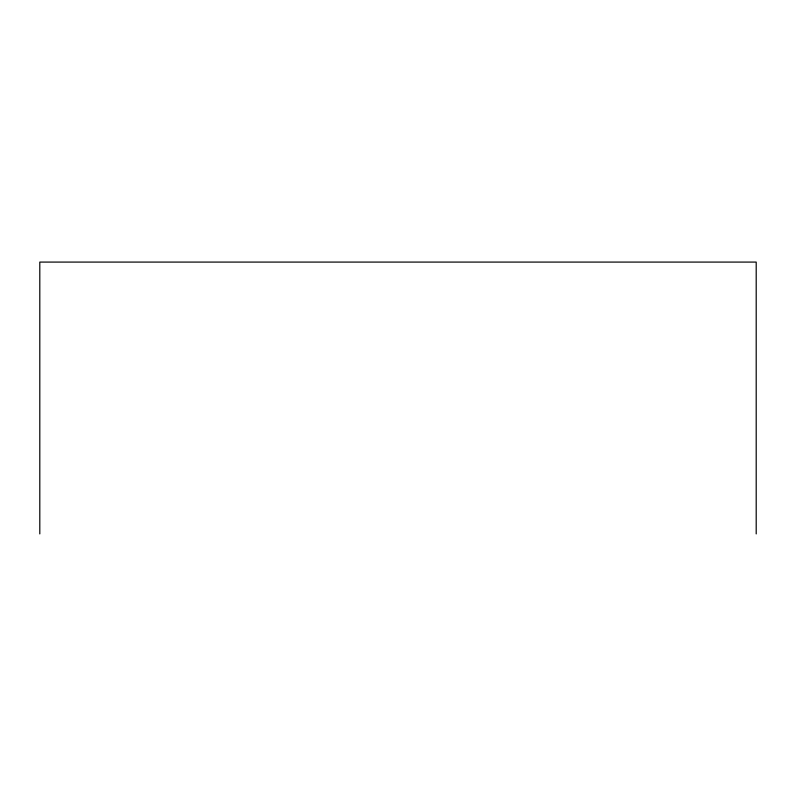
<?xml version="1.0" encoding="UTF-8"?>
<svg xmlns="http://www.w3.org/2000/svg" width="796" height="796" viewBox="0 0 796 796"><rect width="100%" height="100%" fill="white"/><g stroke="black" fill="none" stroke-linecap="round" stroke-linejoin="round"><path stroke-width="1.19" d="M756.2 533.917L756.2 262.083L39.8 262.083L39.8 533.917"/></g></svg>
